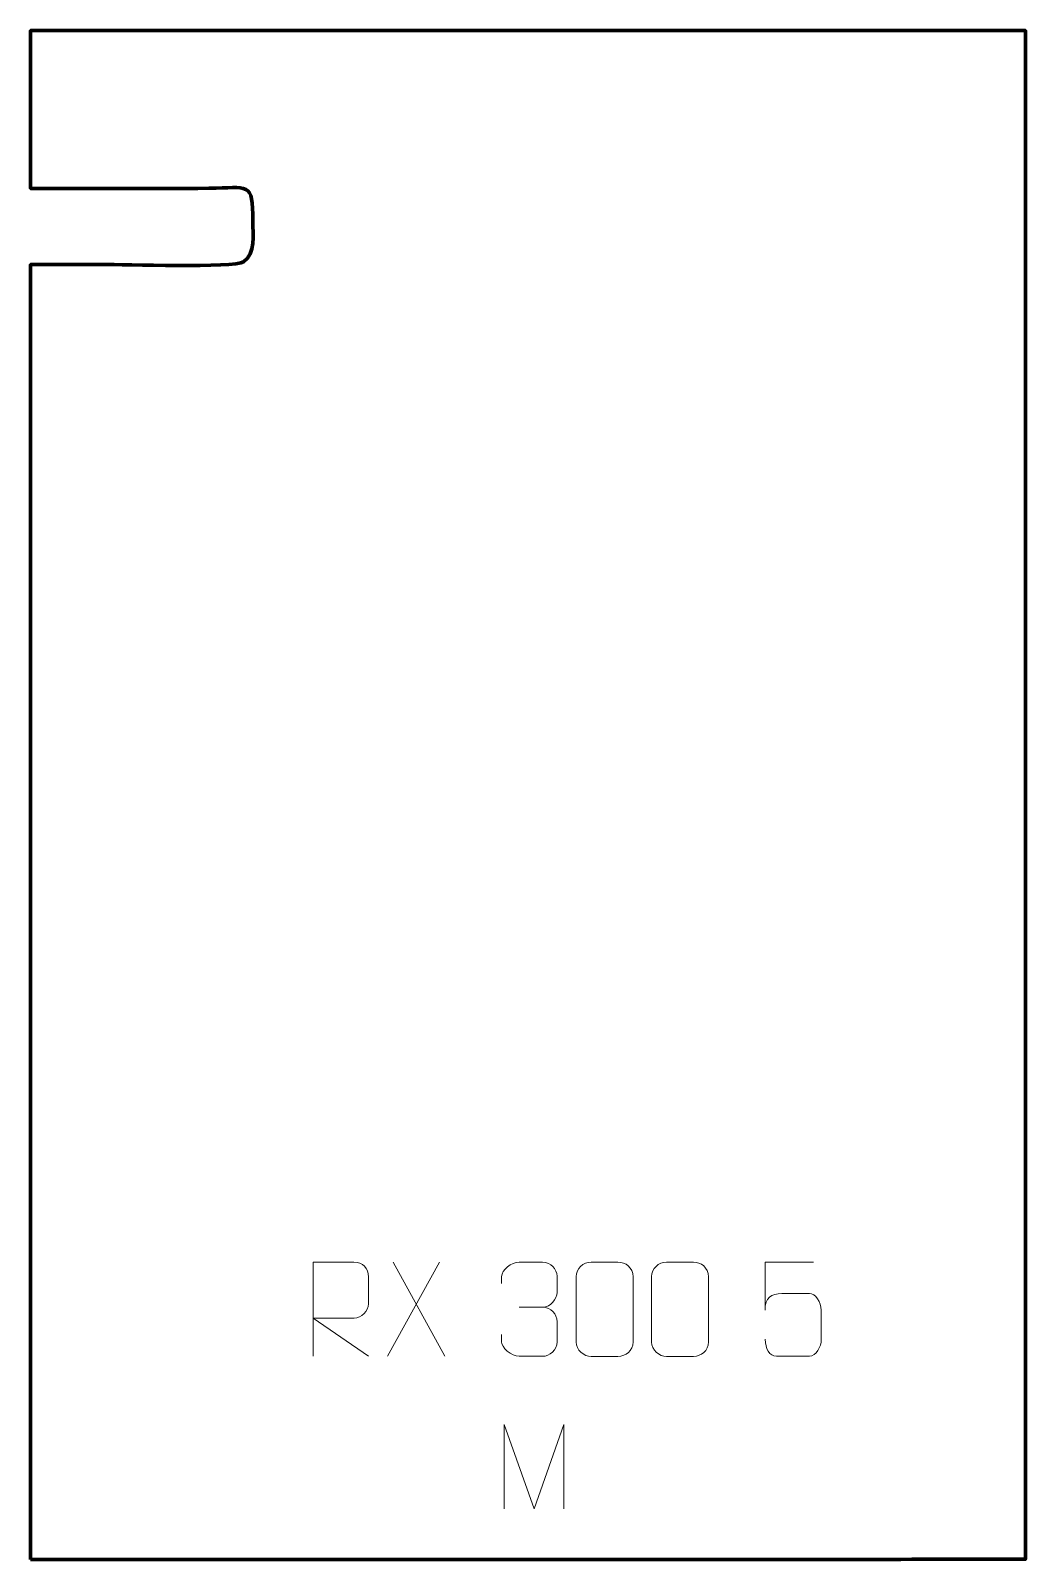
# Model space of a CAD drawing. Header units: millimetres. Extents: x -136 to 128, y -53 to 353.
import ezdxf

# ---------------------------------------------------------------- set-up
doc = ezdxf.new("R2010")
doc.units = ezdxf.units.MM
doc.header["$MEASUREMENT"] = 0
doc.layers.add('layer 2', color=7, linetype='Continuous')
doc.layers.add('layer 3', color=7, linetype='Continuous')

msp = doc.modelspace()

# ---------------------------------------------------------------- linework, layer by layer
at = {"layer": 'layer 2', "color": 142, "lineweight": 9}
for points, knots in [([(-61.0875, 0.7726), (-61.0875, 0.7726), (-61.0875, 25.7978), (-61.0875, 25.7978), (-61.0875, 25.7978), (-57.4824, 25.7978), (-53.8765, 25.7978), (-50.271, 25.7978), (-50.271, 25.7978), (-47.939, 25.76), (-46.3773, 24.2658), (-46.3813, 21.8925), (-46.3813, 21.8925), (-46.3818, 19.8512), (-46.3818, 16.783), (-46.3813, 14.7411), (-46.3813, 14.7411), (-46.3879, 12.8603), (-48.2054, 10.9129), (-50.2207, 10.8937), (-50.2207, 10.8937), (-50.2207, 10.8937), (-61.0875, 10.8937), (-61.0875, 10.8937), (-61.0875, 10.8937), (-61.0875, 10.8937), (-46.3907, 0.7726), (-46.3907, 0.7726)], [0, 0, 0, 0, 0.125, 0.125, 0.125, 0.125, 0.25, 0.25, 0.25, 0.25, 0.375, 0.375, 0.375, 0.375, 0.5, 0.5, 0.5, 0.5, 0.625, 0.625, 0.625, 0.625, 0.75, 0.75, 0.75, 0.75, 1, 1, 1, 1]), ([(-10.9764, 20.0971), (-10.9764, 20.0971), (-10.9764, 21.9598), (-10.9764, 21.9598), (-10.9764, 21.9598), (-10.9908, 23.7066), (-8.3186, 25.8308), (-6.2536, 25.808), (-6.2536, 25.808), (-4.1836, 25.808), (-2.1136, 25.808), (-0.044, 25.808), (-0.044, 25.808), (2.1568, 25.8169), (3.7597, 23.9648), (3.8042, 22.0472), (3.8042, 22.0472), (3.8038, 20.608), (3.8038, 19.1688), (3.8042, 17.7291), (3.8042, 17.7291), (3.7554, 16.0709), (2.1483, 13.8344), (-0.0564, 13.8445), (-0.0564, 13.8445), (2.1537, 13.8333), (3.7663, 12.0248), (3.8204, 9.9595), (3.8204, 9.9595), (3.8201, 8.1696), (3.8201, 6.3798), (3.8204, 4.5895), (3.8204, 4.5895), (3.8305, 2.5222), (1.7698, 0.754), (-0.0564, 0.7622), (-0.0564, 0.7622), (-2.1276, 0.7626), (-4.1987, 0.7626), (-6.2703, 0.7622), (-6.2703, 0.7622), (-8.4452, 0.7738), (-10.9834, 3.1809), (-11.002, 4.6468), (-11.002, 4.6468), (-11.002, 4.6468), (-11.002, 6.5609), (-11.002, 6.5609)], [0, 0, 0, 0, 0.07692308, 0.07692308, 0.07692308, 0.07692308, 0.15384615, 0.15384615, 0.15384615, 0.15384615, 0.23076923, 0.23076923, 0.23076923, 0.23076923, 0.30769231, 0.30769231, 0.30769231, 0.30769231, 0.38461538, 0.38461538, 0.38461538, 0.38461538, 0.46153846, 0.46153846, 0.46153846, 0.46153846, 0.53846154, 0.53846154, 0.53846154, 0.53846154, 0.61538462, 0.61538462, 0.61538462, 0.61538462, 0.69230769, 0.69230769, 0.69230769, 0.69230769, 0.76923077, 0.76923077, 0.76923077, 0.76923077, 0.84615385, 0.84615385, 0.84615385, 0.84615385, 1, 1, 1, 1]), ([(12.8757, 25.8204), (15.2486, 25.8204), (17.622, 25.8204), (19.9953, 25.8204), (19.9953, 25.8204), (21.9814, 25.8561), (24.0133, 24.3575), (24.0405, 21.9084), (24.0405, 21.9084), (24.0401, 16.1345), (24.0401, 10.3601), (24.0405, 4.5854), (24.0405, 4.5854), (23.8979, 2.2511), (22.1866, 0.7645), (19.9953, 0.7537), (19.9953, 0.7537), (17.616, 0.754), (15.2368, 0.754), (12.858, 0.7537), (12.858, 0.7537), (10.8939, 0.6478), (8.8817, 2.5411), (8.8931, 4.5679), (8.8931, 4.5679), (8.8935, 10.3652), (8.8935, 16.162), (8.8931, 21.9584), (8.8931, 21.9584), (8.8975, 24.1066), (10.6796, 25.834), (12.8757, 25.8204)], [0, 0, 0, 0, 0.11111111, 0.11111111, 0.11111111, 0.11111111, 0.22222222, 0.22222222, 0.22222222, 0.22222222, 0.33333333, 0.33333333, 0.33333333, 0.33333333, 0.44444444, 0.44444444, 0.44444444, 0.44444444, 0.55555556, 0.55555556, 0.55555556, 0.55555556, 0.66666667, 0.66666667, 0.66666667, 0.66666667, 0.77777778, 0.77777778, 0.77777778, 0.77777778, 1, 1, 1, 1]), ([(32.9332, 25.8204), (35.3061, 25.8204), (37.6794, 25.8204), (40.0527, 25.8204), (40.0527, 25.8204), (42.0389, 25.8561), (44.0707, 24.3575), (44.0979, 21.9084), (44.0979, 21.9084), (44.0975, 16.1345), (44.0975, 10.3601), (44.0979, 4.5854), (44.0979, 4.5854), (43.9553, 2.2511), (42.2441, 0.7645), (40.0527, 0.7537), (40.0527, 0.7537), (37.6735, 0.754), (35.2943, 0.754), (32.9154, 0.7537), (32.9154, 0.7537), (30.9513, 0.6478), (28.9392, 2.5411), (28.9506, 4.5679), (28.9506, 4.5679), (28.951, 10.3652), (28.951, 16.162), (28.9506, 21.9584), (28.9506, 21.9584), (28.9549, 24.1066), (30.7371, 25.834), (32.9332, 25.8204)], [0, 0, 0, 0, 0.11111111, 0.11111111, 0.11111111, 0.11111111, 0.22222222, 0.22222222, 0.22222222, 0.22222222, 0.33333333, 0.33333333, 0.33333333, 0.33333333, 0.44444444, 0.44444444, 0.44444444, 0.44444444, 0.55555556, 0.55555556, 0.55555556, 0.55555556, 0.66666667, 0.66666667, 0.66666667, 0.66666667, 0.77777778, 0.77777778, 0.77777778, 0.77777778, 1, 1, 1, 1]), ([(72.0199, 25.7758), (72.0199, 25.7758), (59.1313, 25.7758), (59.1313, 25.7758), (59.1313, 25.7758), (59.1316, 21.533), (59.1316, 17.2899), (59.1313, 13.0466), (59.1313, 13.0466), (59.1311, 16.3662), (60.7667, 17.4411), (63.5869, 17.5018), (63.5869, 17.5018), (66.0334, 17.5021), (68.4799, 17.5021), (70.9262, 17.5018), (70.9262, 17.5018), (72.5807, 17.5086), (74.0599, 15.1213), (74.0884, 13.0466), (74.0884, 13.0466), (74.0881, 10.4518), (74.0881, 7.8568), (74.0884, 5.2617), (74.0884, 5.2617), (74.1347, 3.2967), (72.6311, 0.8534), (71.0004, 0.7947), (71.0004, 0.7947), (69.0383, 0.795), (64.1293, 0.795), (62.1666, 0.7947), (62.1666, 0.7947), (60.3159, 0.7859), (59.2056, 2.7563), (59.1847, 5.3148)], [0, 0, 0, 0, 0.1, 0.1, 0.1, 0.1, 0.2, 0.2, 0.2, 0.2, 0.3, 0.3, 0.3, 0.3, 0.4, 0.4, 0.4, 0.4, 0.5, 0.5, 0.5, 0.5, 0.6, 0.6, 0.6, 0.6, 0.7, 0.7, 0.7, 0.7, 0.8, 0.8, 0.8, 0.8, 1, 1, 1, 1]), ([(-10.2906, -39.8135), (-10.2906, -39.8135), (-10.2906, -17.395), (-10.2906, -17.395), (-10.2906, -17.395), (-10.2906, -17.395), (-2.2736, -39.8135), (-2.2736, -39.8135), (-2.2736, -39.8135), (-2.2736, -39.8135), (5.595, -17.3956), (5.595, -17.3956), (5.595, -17.3956), (5.595, -17.3956), (5.595, -39.8135), (5.595, -39.8135)], [0, 0, 0, 0, 0.2, 0.2, 0.2, 0.2, 0.4, 0.4, 0.4, 0.4, 0.6, 0.6, 0.6, 0.6, 1, 1, 1, 1])]:
    msp.add_open_spline(points, degree=3, knots=knots, dxfattribs=at)
for points in [[(-27.5162, 25.7979), (-27.5162, 25.7979), (-41.2963, 0.8305), (-41.2963, 0.8305)], [(-39.8375, 25.7979), (-39.8375, 25.7979), (-26.0574, 0.7726), (-26.0574, 0.7726)], [(-6.2533, 13.834), (-6.2533, 13.834), (-0.039, 13.834), (-0.039, 13.834)]]:
    msp.add_open_spline(points, degree=3, dxfattribs=at)
at = {"layer": 'layer 3', "color": 242, "lineweight": 158}
msp.add_open_spline([(-136.309, -53.2739), (-136.309, -53.2739), (-136.309, 291.2397), (-136.309, 291.2397), (-136.309, 291.2397), (-129.9112, 291.2445), (-123.5134, 291.2492), (-117.1157, 291.254), (-117.1157, 291.254), (-111.8197, 291.2201), (-82.0178, 290.3151), (-79.6336, 291.9418), (-79.6336, 291.9418), (-76.3349, 294.1925), (-77.2014, 299.0676), (-77.1773, 302.7362), (-77.1773, 302.7362), (-77.1057, 313.6272), (-78.3062, 311.5821), (-88.8303, 311.5081), (-88.8303, 311.5081), (-104.6273, 311.3972), (-120.5035, 311.4849), (-136.309, 311.4802), (-136.309, 311.4802), (-136.309, 311.4802), (-136.309, 353.476), (-136.309, 353.476), (-136.309, 353.476), (-136.309, 353.476), (128.4201, 353.476), (128.4201, 353.476), (128.4201, 353.476), (128.4201, 353.476), (128.4201, -53.2276), (128.4201, -53.2276), (128.4201, -53.2276), (128.4201, -53.2276), (128.148, -53.2739), (-136.309, -53.2739)], degree=3, knots=[0, 0, 0, 0, 0.09090909, 0.09090909, 0.09090909, 0.09090909, 0.18181818, 0.18181818, 0.18181818, 0.18181818, 0.27272727, 0.27272727, 0.27272727, 0.27272727, 0.36363636, 0.36363636, 0.36363636, 0.36363636, 0.45454545, 0.45454545, 0.45454545, 0.45454545, 0.54545455, 0.54545455, 0.54545455, 0.54545455, 0.63636364, 0.63636364, 0.63636364, 0.63636364, 0.72727273, 0.72727273, 0.72727273, 0.72727273, 0.81818182, 0.81818182, 0.81818182, 0.81818182, 1, 1, 1, 1], dxfattribs=at)

doc.saveas('drawing.dxf')
